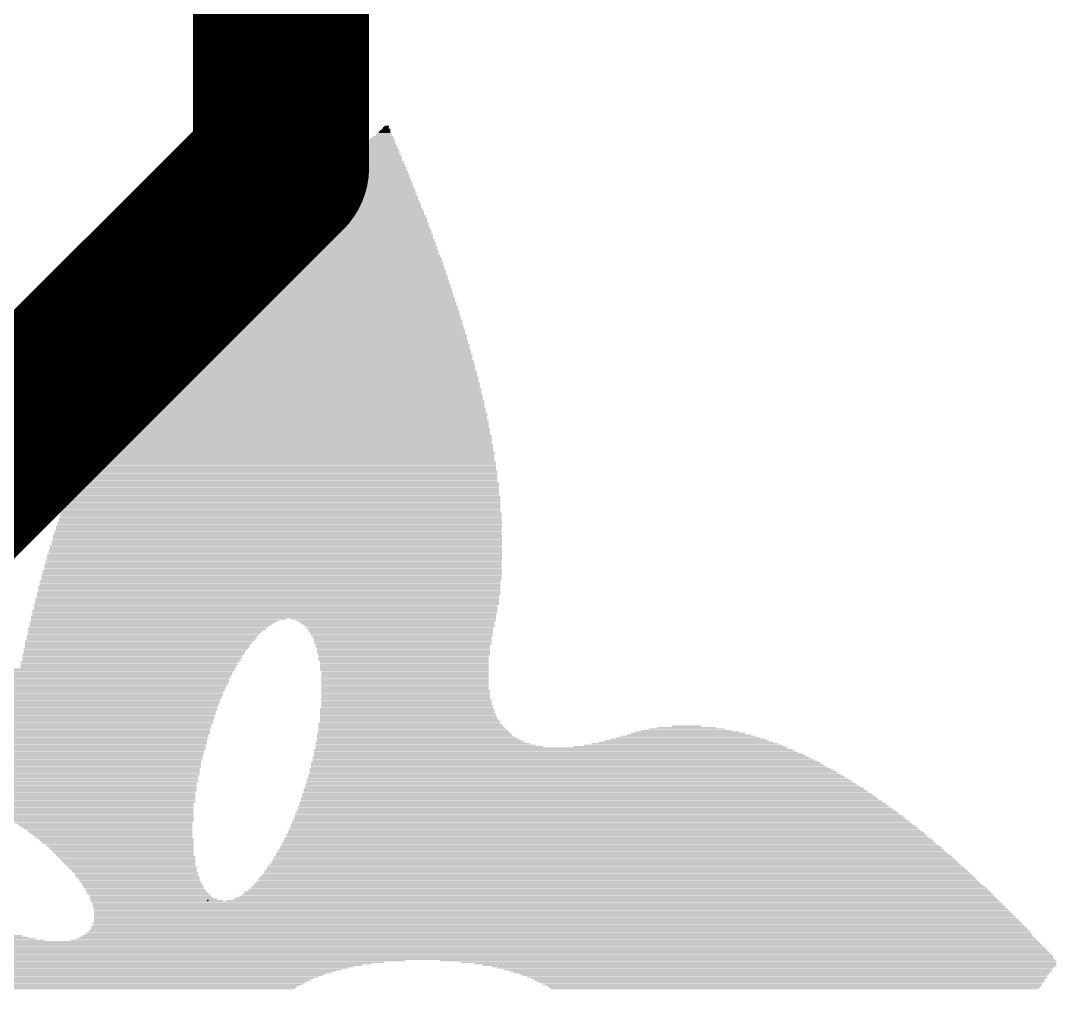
# Model space of a CAD drawing. Extents: x -0.2 to 81.2, y -0.2 to 53.5.
# Drawn here: x 27.235 to 29.028, y 3.402 to 5.08 of the extents above; entities that cross this region are included whole.
import ezdxf

# ---------------------------------------------------------------- set-up
doc = ezdxf.new("R2010")
doc.units = 0
for name, color, linetype in [('16', 132, 'CONTINUOUS'), ('21', 253, 'CONTINUOUS'), ('23', 53, 'CONTINUOUS')]:
    doc.layers.add(name, color=color, linetype=linetype)

# ---------------------------------------------------------------- blocks, each defined once
blk = doc.blocks.new('RECT')
blk.add_solid([(-0.5, -0.5), (0.5, -0.5), (-0.5, 0.5), (0.5, 0.5)])

msp = doc.modelspace()

# ---------------------------------------------------------------- linework, layer by layer
at = {"layer": '16', "const_width": 0.3048}
for points in [[(27.686, 4.826), (27.686, 7.62)], [(26.416, 3.556), (27.686, 4.826)]]:
    msp.add_lwpolyline(points, dxfattribs=at)
at = {"layer": '16', "const_width": 0.1524}
for points in [[(27.7399, 4.7721, 1), (27.6321, 4.8799)], [(27.6098, 4.826, 1), (27.7622, 4.826)]]:
    msp.add_lwpolyline(points, format="xyb", dxfattribs=at)
at = {"layer": '23'}
msp.add_point((27.559, 3.556), dxfattribs=at)

# ---------------------------------------------------------------- block references
at = {"layer": '21'}
for p, xscale, yscale in [((27.8675, 4.8945), 0.01, 0.0026), ((27.8688, 4.897), 0.0076, 0.0024), ((27.8612, 4.8767), 0.038, 0.0024), ((27.8625, 4.8792), 0.0356, 0.0024), ((27.8637, 4.8818), 0.0278, 0.0026), ((27.865, 4.8843), 0.0254, 0.0024), ((27.865, 4.8869), 0.0202, 0.0026), ((27.8663, 4.8894), 0.0178, 0.0024), ((27.8675, 4.8919), 0.0152, 0.0024), ((27.8548, 4.8589), 0.066, 0.0024), ((27.8561, 4.8615), 0.0634, 0.0026), ((27.8561, 4.864), 0.0584, 0.0024), ((27.8574, 4.8665), 0.0558, 0.0024), ((27.8586, 4.8691), 0.0482, 0.0026), ((27.8599, 4.8716), 0.0456, 0.0024), ((27.8612, 4.8742), 0.0432, 0.0026), ((27.8472, 4.8411), 0.0964, 0.0024), ((27.8485, 4.8437), 0.094, 0.0026), ((27.8485, 4.8462), 0.0888, 0.0024), ((27.851, 4.8488), 0.0838, 0.0026), ((27.851, 4.8513), 0.0786, 0.0024), ((27.8523, 4.8538), 0.0762, 0.0024), ((27.8536, 4.8564), 0.0736, 0.0026), ((27.8396, 4.8234), 0.127, 0.0026), ((27.8409, 4.8259), 0.1244, 0.0024), ((27.8409, 4.8284), 0.1194, 0.0024), ((27.8434, 4.831), 0.1142, 0.0026), ((27.8434, 4.8335), 0.1092, 0.0024), ((27.8447, 4.8361), 0.1066, 0.0026), ((27.8447, 4.8386), 0.1016, 0.0024), ((27.832, 4.8056), 0.1574, 0.0026), ((27.832, 4.8081), 0.1524, 0.0024), ((27.8332, 4.8107), 0.1498, 0.0026), ((27.8358, 4.8132), 0.1448, 0.0024), ((27.8358, 4.8157), 0.1396, 0.0024), ((27.8371, 4.8183), 0.1372, 0.0026), ((27.8383, 4.8208), 0.1294, 0.0024), ((27.8244, 4.7878), 0.188, 0.0024), ((27.8243, 4.7903), 0.1828, 0.0024), ((27.8256, 4.7929), 0.1802, 0.0026), ((27.8269, 4.7954), 0.1726, 0.0024), ((27.8282, 4.798), 0.1702, 0.0026), ((27.8294, 4.8005), 0.1676, 0.0024), ((27.8307, 4.803), 0.16, 0.0024), ((27.8154, 4.77), 0.2158, 0.0024), ((27.8167, 4.7726), 0.2132, 0.0026), ((27.818, 4.7751), 0.2108, 0.0024), ((27.8193, 4.7776), 0.2032, 0.0024), ((27.8205, 4.7802), 0.2006, 0.0026), ((27.8206, 4.7827), 0.1956, 0.0024), ((27.8218, 4.7853), 0.193, 0.0026), ((27.8079, 4.7522), 0.2464, 0.0024), ((27.8091, 4.7548), 0.2438, 0.0026), ((27.8091, 4.7573), 0.2386, 0.0024), ((27.8116, 4.7599), 0.2336, 0.0026), ((27.8129, 4.7624), 0.231, 0.0024), ((27.8129, 4.7649), 0.226, 0.0024), ((27.8142, 4.7675), 0.2234, 0.0026), ((27.8002, 4.7345), 0.2768, 0.0026), ((27.8015, 4.737), 0.2742, 0.0024), ((27.8015, 4.7395), 0.2692, 0.0024), ((27.8027, 4.7421), 0.2666, 0.0026), ((27.804, 4.7446), 0.259, 0.0024), ((27.8053, 4.7472), 0.2564, 0.0026), ((27.8066, 4.7497), 0.254, 0.0024), ((27.7913, 4.7167), 0.3098, 0.0026), ((27.7926, 4.7192), 0.3022, 0.0024), ((27.7939, 4.7218), 0.2998, 0.0026), ((27.7939, 4.7243), 0.2946, 0.0024), ((27.7964, 4.7268), 0.2894, 0.0024), ((27.7977, 4.7294), 0.287, 0.0026), ((27.7977, 4.7319), 0.282, 0.0024), ((27.7825, 4.6989), 0.3378, 0.0024), ((27.785, 4.7014), 0.3328, 0.0024), ((27.785, 4.704), 0.3276, 0.0026), ((27.7862, 4.7065), 0.325, 0.0024), ((27.7888, 4.7091), 0.32, 0.0026), ((27.7888, 4.7116), 0.315, 0.0024), ((27.7901, 4.7141), 0.3124, 0.0024), ((27.7748, 4.6811), 0.3682, 0.0024), ((27.7748, 4.6837), 0.3632, 0.0026), ((27.7774, 4.6862), 0.3582, 0.0024), ((27.7787, 4.6887), 0.3556, 0.0024), ((27.7786, 4.6913), 0.3504, 0.0026), ((27.7812, 4.6938), 0.3454, 0.0024), ((27.7824, 4.6964), 0.3428, 0.0026), ((27.7672, 4.6633), 0.3936, 0.0024), ((27.7685, 4.6659), 0.3912, 0.0026), ((27.7698, 4.6684), 0.3886, 0.0024), ((27.7697, 4.671), 0.3834, 0.0026), ((27.7723, 4.6735), 0.3784, 0.0024), ((27.7723, 4.676), 0.3734, 0.0024), ((27.7736, 4.6786), 0.3708, 0.0026), ((27.7609, 4.6456), 0.4216, 0.0026), ((27.7609, 4.6481), 0.4166, 0.0024), ((27.7621, 4.6506), 0.414, 0.0024), ((27.7634, 4.6532), 0.4114, 0.0026), ((27.7634, 4.6557), 0.4064, 0.0024), ((27.7659, 4.6583), 0.4012, 0.0026), ((27.7672, 4.6608), 0.3988, 0.0024), ((27.7545, 4.6278), 0.4444, 0.0026), ((27.7558, 4.6303), 0.442, 0.0024), ((27.7558, 4.6329), 0.4368, 0.0026), ((27.757, 4.6354), 0.4342, 0.0024), ((27.7583, 4.6379), 0.4318, 0.0024), ((27.7583, 4.6405), 0.4266, 0.0026), ((27.7596, 4.643), 0.4242, 0.0024), ((27.7482, 4.61), 0.4674, 0.0024), ((27.7494, 4.6075), 0.4698, 0.0026), ((27.7494, 4.6125), 0.4648, 0.0024), ((27.7507, 4.6151), 0.4622, 0.0026), ((27.7507, 4.6176), 0.4572, 0.0024), ((27.752, 4.6202), 0.4546, 0.0026), ((27.7532, 4.6227), 0.452, 0.0024), ((27.7532, 4.6252), 0.447, 0.0024), ((27.7431, 4.5897), 0.4928, 0.0026), ((27.7444, 4.5922), 0.4902, 0.0024), ((27.7443, 4.5948), 0.485, 0.0026), ((27.7456, 4.5973), 0.4826, 0.0024), ((27.7469, 4.5998), 0.48, 0.0024), ((27.7469, 4.6024), 0.475, 0.0026), ((27.7482, 4.6049), 0.4724, 0.0024), ((27.7393, 4.5744), 0.5106, 0.0024), ((27.7393, 4.5719), 0.5106, 0.0024), ((27.7406, 4.577), 0.508, 0.0026), ((27.7405, 4.5795), 0.5028, 0.0024), ((27.7418, 4.5821), 0.5004, 0.0026), ((27.7431, 4.5846), 0.4978, 0.0024), ((27.7431, 4.5871), 0.4928, 0.0024), ((27.7342, 4.5541), 0.5308, 0.0024), ((27.7354, 4.5567), 0.5282, 0.0026), ((27.7367, 4.5592), 0.5256, 0.0024), ((27.7367, 4.5643), 0.5206, 0.0026), ((27.738, 4.5617), 0.5232, 0.0024), ((27.738, 4.5668), 0.5182, 0.0024), ((27.7393, 4.5694), 0.5156, 0.0026), ((27.7317, 4.5363), 0.5512, 0.0024), ((27.7316, 4.5389), 0.546, 0.0026), ((27.7329, 4.544), 0.5434, 0.0026), ((27.7329, 4.5414), 0.5434, 0.0024), ((27.7329, 4.5465), 0.5384, 0.0024), ((27.7342, 4.5516), 0.536, 0.0026), ((27.7342, 4.549), 0.536, 0.0024), ((27.7278, 4.5186), 0.5688, 0.0026), ((27.7278, 4.5211), 0.5638, 0.0024), ((27.7291, 4.5262), 0.5612, 0.0026), ((27.7291, 4.5236), 0.5612, 0.0024), ((27.7291, 4.5287), 0.5562, 0.0024), ((27.7304, 4.5338), 0.5538, 0.0024), ((27.7304, 4.5313), 0.5538, 0.0026), ((27.724, 4.5033), 0.5816, 0.0024), ((27.7253, 4.5008), 0.5842, 0.0026), ((27.7253, 4.5059), 0.579, 0.0026), ((27.7253, 4.5109), 0.574, 0.0024), ((27.7266, 4.5084), 0.5766, 0.0024), ((27.7265, 4.5135), 0.5714, 0.0026), ((27.7278, 4.516), 0.5688, 0.0024), ((27.7215, 4.483), 0.602, 0.0024), ((27.7215, 4.4855), 0.5968, 0.0024), ((27.7228, 4.4906), 0.5944, 0.0024), ((27.7228, 4.4881), 0.5944, 0.0026), ((27.7227, 4.4957), 0.5892, 0.0024), ((27.7227, 4.4932), 0.5892, 0.0026), ((27.724, 4.4982), 0.5866, 0.0024), ((27.7177, 4.4652), 0.6146, 0.0024), ((27.7189, 4.4703), 0.612, 0.0024), ((27.7189, 4.4678), 0.612, 0.0026), ((27.7189, 4.4754), 0.607, 0.0026), ((27.7202, 4.4728), 0.6096, 0.0024), ((27.7202, 4.4779), 0.6044, 0.0024), ((27.7215, 4.4805), 0.602, 0.0026), ((27.7151, 4.4474), 0.6298, 0.0024), ((27.7164, 4.4525), 0.6274, 0.0024), ((27.7164, 4.45), 0.6274, 0.0026), ((27.7164, 4.4576), 0.6222, 0.0024), ((27.7164, 4.4551), 0.6222, 0.0026), ((27.7177, 4.4601), 0.6198, 0.0024), ((27.719, 4.4627), 0.6172, 0.0026), ((27.7126, 4.4297), 0.6452, 0.0026), ((27.7126, 4.4347), 0.64, 0.0024), ((27.7139, 4.4322), 0.6426, 0.0024), ((27.7139, 4.4373), 0.6376, 0.0026), ((27.7152, 4.4424), 0.635, 0.0026), ((27.7152, 4.4398), 0.635, 0.0024), ((27.7151, 4.4449), 0.6298, 0.0024), ((27.71, 4.4144), 0.6552, 0.0024), ((27.71, 4.4119), 0.6552, 0.0026), ((27.7113, 4.4195), 0.6526, 0.0024), ((27.7113, 4.417), 0.6526, 0.0026), ((27.7113, 4.4246), 0.6476, 0.0026), ((27.7126, 4.422), 0.6502, 0.0024), ((27.7126, 4.4271), 0.6452, 0.0024), ((27.7075, 4.3941), 0.6704, 0.0024), ((27.7088, 4.3992), 0.668, 0.0026), ((27.7088, 4.3966), 0.668, 0.0024), ((27.7088, 4.4043), 0.663, 0.0026), ((27.7088, 4.4017), 0.663, 0.0024), ((27.7101, 4.4093), 0.6604, 0.0024), ((27.7101, 4.4068), 0.6604, 0.0024), ((27.705, 4.3789), 0.6808, 0.0026), ((27.705, 4.3763), 0.6808, 0.0024), ((27.7063, 4.3839), 0.6782, 0.0024), ((27.7063, 4.3814), 0.6782, 0.0024), ((27.7062, 4.389), 0.673, 0.0024), ((27.7075, 4.3865), 0.6756, 0.0026), ((27.7075, 4.3916), 0.6704, 0.0026), ((27.7037, 4.3611), 0.6934, 0.0026), ((27.7037, 4.3585), 0.6934, 0.0024), ((27.7037, 4.3687), 0.6882, 0.0024), ((27.7037, 4.3662), 0.6882, 0.0026), ((27.7037, 4.3636), 0.6882, 0.0024), ((27.705, 4.3738), 0.6858, 0.0026), ((27.705, 4.3712), 0.6858, 0.0024), ((27.7012, 4.3458), 0.7036, 0.0024), ((27.7012, 4.3433), 0.7036, 0.0024), ((27.7012, 4.3408), 0.7036, 0.0026), ((27.7011, 4.3509), 0.6984, 0.0024), ((27.7011, 4.3484), 0.6984, 0.0026), ((27.7024, 4.356), 0.6958, 0.0024), ((27.7024, 4.3535), 0.6958, 0.0026), ((27.6986, 4.3281), 0.7136, 0.0026), ((27.6986, 4.3255), 0.7136, 0.0024), ((27.6986, 4.323), 0.7136, 0.0026), ((27.6999, 4.3331), 0.7112, 0.0024), ((27.6999, 4.3306), 0.7112, 0.0024), ((27.6999, 4.3382), 0.706, 0.0024), ((27.6999, 4.3357), 0.706, 0.0026), ((27.6948, 4.3027), 0.7264, 0.0026), ((27.6961, 4.3077), 0.7238, 0.0024), ((27.6961, 4.3052), 0.7238, 0.0024), ((27.6974, 4.3154), 0.7214, 0.0026), ((27.6974, 4.3128), 0.7214, 0.0024), ((27.6974, 4.3103), 0.7214, 0.0026), ((27.6973, 4.3204), 0.7162, 0.0024), ((27.6973, 4.3179), 0.7162, 0.0024), ((27.6935, 4.29), 0.734, 0.0026), ((27.6935, 4.2874), 0.734, 0.0024), ((27.6935, 4.2849), 0.734, 0.0026), ((27.6948, 4.295), 0.7314, 0.0024), ((27.6948, 4.2925), 0.7314, 0.0024), ((27.6961, 4.3001), 0.729, 0.0024), ((27.6961, 4.2976), 0.729, 0.0026), ((27.691, 4.2696), 0.7442, 0.0024), ((27.691, 4.2671), 0.7442, 0.0024), ((27.6923, 4.2773), 0.7416, 0.0026), ((27.6923, 4.2747), 0.7416, 0.0024), ((27.6923, 4.2722), 0.7416, 0.0026), ((27.6923, 4.2823), 0.7366, 0.0024), ((27.6935, 4.2798), 0.739, 0.0024), ((27.6885, 4.2493), 0.7544, 0.0024), ((27.6897, 4.2544), 0.7518, 0.0024), ((27.6897, 4.2519), 0.7518, 0.0026), ((27.6897, 4.262), 0.7466, 0.0024), ((27.6897, 4.2595), 0.7466, 0.0026), ((27.691, 4.2569), 0.7492, 0.0024), ((27.691, 4.2646), 0.7442, 0.0026), ((27.6859, 4.2341), 0.7594, 0.0026), ((27.6859, 4.2315), 0.7594, 0.0024), ((27.6872, 4.2417), 0.7568, 0.0024), ((27.6872, 4.2392), 0.7568, 0.0026), ((27.6872, 4.2366), 0.7568, 0.0024), ((27.6885, 4.2468), 0.7544, 0.0026), ((27.6885, 4.2442), 0.7544, 0.0024), ((27.6846, 4.2188), 0.767, 0.0024), ((27.6846, 4.2163), 0.767, 0.0024), ((27.6846, 4.2138), 0.767, 0.0026), ((27.6859, 4.2265), 0.7644, 0.0026), ((27.6859, 4.2239), 0.7644, 0.0024), ((27.6859, 4.2214), 0.7644, 0.0026), ((27.6859, 4.229), 0.7594, 0.0024), ((27.6808, 4.196), 0.7746, 0.0026), ((27.6821, 4.2036), 0.772, 0.0024), ((27.6821, 4.2011), 0.772, 0.0026), ((27.6821, 4.1985), 0.772, 0.0024), ((27.6834, 4.2112), 0.7696, 0.0024), ((27.6834, 4.2087), 0.7696, 0.0026), ((27.6834, 4.2061), 0.7696, 0.0024), ((27.6783, 4.1782), 0.7798, 0.0024), ((27.6796, 4.1884), 0.7772, 0.0026), ((27.6796, 4.1858), 0.7772, 0.0024), ((27.6796, 4.1833), 0.7772, 0.0026), ((27.6796, 4.1807), 0.7772, 0.0024), ((27.6808, 4.1934), 0.7746, 0.0024), ((27.6808, 4.1909), 0.7746, 0.0024), ((27.6758, 4.163), 0.7848, 0.0026), ((27.6758, 4.1604), 0.7848, 0.0024), ((27.677, 4.1706), 0.7822, 0.0026), ((27.677, 4.168), 0.7822, 0.0024), ((27.677, 4.1655), 0.7822, 0.0024), ((27.6783, 4.1757), 0.7798, 0.0026), ((27.6783, 4.1731), 0.7798, 0.0024), ((27.6732, 4.1452), 0.7898, 0.0026), ((27.6732, 4.1426), 0.7898, 0.0024), ((27.6745, 4.1553), 0.7874, 0.0024), ((27.6745, 4.1528), 0.7874, 0.0024), ((27.6745, 4.1503), 0.7874, 0.0026), ((27.6745, 4.1477), 0.7874, 0.0024), ((27.6758, 4.1579), 0.7848, 0.0026), ((27.6707, 4.1274), 0.795, 0.0024), ((27.6707, 4.1249), 0.795, 0.0026), ((27.6719, 4.1376), 0.7924, 0.0026), ((27.6719, 4.135), 0.7924, 0.0024), ((27.6719, 4.1325), 0.7924, 0.0026), ((27.6719, 4.1299), 0.7924, 0.0024), ((27.6732, 4.1401), 0.7898, 0.0024), ((27.6669, 4.1096), 0.7976, 0.0024), ((27.6669, 4.1071), 0.7976, 0.0026), ((27.6694, 4.1198), 0.7974, 0.0026), ((27.6694, 4.1172), 0.7974, 0.0024), ((27.6694, 4.1147), 0.7974, 0.0024), ((27.6694, 4.1122), 0.7974, 0.0026), ((27.6707, 4.1223), 0.795, 0.0024), ((27.6643, 4.0893), 0.8026, 0.0024), ((27.6656, 4.0995), 0.8, 0.0026), ((27.6656, 4.0969), 0.8, 0.0024), ((27.6656, 4.0944), 0.8, 0.0026), ((27.6656, 4.0918), 0.8, 0.0024), ((27.6669, 4.1045), 0.7976, 0.0024), ((27.6669, 4.102), 0.7976, 0.0024), ((27.6618, 4.0791), 0.8026, 0.0024), ((27.6618, 4.0766), 0.8026, 0.0024), ((27.6618, 4.0741), 0.8026, 0.0026), ((27.6618, 4.0715), 0.8026, 0.0024), ((27.6643, 4.0868), 0.8026, 0.0026), ((27.663, 4.0842), 0.8, 0.0024), ((27.663, 4.0817), 0.8, 0.0026), ((27.658, 4.0588), 0.8052, 0.0024), ((27.658, 4.0563), 0.8052, 0.0026), ((27.658, 4.0537), 0.8052, 0.0024), ((27.6605, 4.069), 0.805, 0.0026), ((27.6593, 4.0664), 0.8026, 0.0024), ((27.6593, 4.0639), 0.8026, 0.0024), ((27.6593, 4.0614), 0.8026, 0.0026), ((27.4637, 4.0385), 0.4268, 0.0024), ((27.4611, 4.036), 0.4216, 0.0026), ((27.6555, 4.0487), 0.8052, 0.0026), ((27.6555, 4.0461), 0.8052, 0.0024), ((27.4738, 4.0436), 0.4418, 0.0026), ((27.4675, 4.041), 0.4292, 0.0024), ((27.6567, 4.0512), 0.8026, 0.0024), ((27.8803, 4.0436), 0.3556, 0.0026), ((27.8853, 4.041), 0.3454, 0.0024), ((27.8866, 4.0385), 0.3378, 0.0024), ((27.8878, 4.036), 0.3352, 0.0026), ((27.4548, 4.0283), 0.414, 0.0024), ((27.4535, 4.0258), 0.4114, 0.0024), ((27.451, 4.0233), 0.4064, 0.0026), ((27.4497, 4.0207), 0.4038, 0.0024), ((27.4484, 4.0182), 0.4012, 0.0026), ((27.4598, 4.0334), 0.419, 0.0024), ((27.4573, 4.0309), 0.414, 0.0026), ((27.8904, 4.0334), 0.3302, 0.0024), ((27.8917, 4.0309), 0.3276, 0.0026), ((27.8917, 4.0283), 0.3226, 0.0024), ((27.8929, 4.0258), 0.32, 0.0024), ((27.8929, 4.0233), 0.32, 0.0026), ((27.8942, 4.0207), 0.3174, 0.0024), ((27.8955, 4.0182), 0.315, 0.0026), ((27.4408, 4.0055), 0.3962, 0.0026), ((27.4395, 4.0029), 0.3936, 0.0024), ((27.4383, 4.0004), 0.3912, 0.0024), ((27.437, 3.9979), 0.3886, 0.0026), ((27.4459, 4.0156), 0.4012, 0.0024), ((27.4446, 4.0131), 0.3986, 0.0024), ((27.4446, 4.0106), 0.3986, 0.0026), ((27.4434, 4.008), 0.3962, 0.0024), ((27.8955, 4.0156), 0.315, 0.0024), ((27.8955, 4.0131), 0.3098, 0.0024), ((27.8955, 4.0106), 0.3098, 0.0026), ((27.8967, 4.008), 0.3072, 0.0024), ((27.8967, 4.0055), 0.3072, 0.0026), ((27.8967, 4.0029), 0.3072, 0.0024), ((27.898, 4.0004), 0.3048, 0.0024), ((27.8967, 3.9979), 0.3022, 0.0026), ((27.4294, 3.9826), 0.3836, 0.0024), ((27.4281, 3.9801), 0.381, 0.0026), ((27.4345, 3.9928), 0.3886, 0.0026), ((27.4332, 3.9902), 0.386, 0.0024), ((27.4319, 3.9877), 0.3834, 0.0024), ((27.4319, 3.9852), 0.3834, 0.0026), ((27.437, 3.9953), 0.3886, 0.0024), ((27.8967, 3.9953), 0.3022, 0.0024), ((27.898, 3.9928), 0.2996, 0.0026), ((27.898, 3.9902), 0.2996, 0.0024), ((27.898, 3.9877), 0.2996, 0.0024), ((27.898, 3.9852), 0.2996, 0.0026), ((27.8993, 3.9826), 0.2972, 0.0024), ((27.898, 3.9801), 0.2946, 0.0026), ((27.4243, 3.9699), 0.3784, 0.0024), ((27.423, 3.9674), 0.3758, 0.0026), ((27.423, 3.9648), 0.3758, 0.0024), ((27.4218, 3.9623), 0.3734, 0.0024), ((27.4281, 3.9775), 0.381, 0.0024), ((27.4268, 3.975), 0.3784, 0.0024), ((27.4268, 3.9725), 0.3784, 0.0026), ((27.898, 3.9775), 0.2946, 0.0024), ((27.898, 3.975), 0.2946, 0.0024), ((27.898, 3.9725), 0.2946, 0.0026), ((27.8993, 3.9699), 0.292, 0.0024), ((27.8993, 3.9674), 0.292, 0.0026), ((27.8993, 3.9648), 0.292, 0.0024), ((27.8993, 3.9623), 0.292, 0.0024), ((26.8934, 3.9572), 1.4248, 0.0024), ((26.8934, 3.9547), 1.4248, 0.0026), ((26.8922, 3.9521), 1.4224, 0.0024), ((26.8909, 3.9496), 1.4198, 0.0024), ((26.8909, 3.9471), 1.4198, 0.0026), ((26.8896, 3.9445), 1.4172, 0.0024), ((27.4218, 3.9598), 0.3734, 0.0026), ((27.8993, 3.9598), 0.292, 0.0026), ((27.8993, 3.9572), 0.292, 0.0024), ((27.8993, 3.9547), 0.292, 0.0026), ((27.9006, 3.9521), 0.2896, 0.0024), ((27.9006, 3.9496), 0.2896, 0.0024), ((27.9006, 3.9471), 0.2896, 0.0026), ((27.9006, 3.9445), 0.2896, 0.0024), ((26.8909, 3.942), 1.4148, 0.0026), ((26.8896, 3.9394), 1.4122, 0.0024), ((26.8896, 3.9369), 1.4122, 0.0024), ((26.8896, 3.9344), 1.4122, 0.0026), ((26.8883, 3.9318), 1.4096, 0.0024), ((26.8896, 3.9293), 1.407, 0.0026), ((26.8884, 3.9267), 1.4046, 0.0024), ((27.9006, 3.942), 0.2896, 0.0026), ((27.9006, 3.9394), 0.2896, 0.0024), ((27.9006, 3.9369), 0.2896, 0.0024), ((27.9006, 3.9344), 0.2896, 0.0026), ((27.9006, 3.9318), 0.2896, 0.0024), ((27.9006, 3.9293), 0.2896, 0.0026), ((27.9006, 3.9267), 0.2896, 0.0024), ((26.8884, 3.9242), 1.4046, 0.0024), ((26.8871, 3.9217), 1.402, 0.0026), ((26.8871, 3.9191), 1.402, 0.0024), ((26.8871, 3.9166), 1.397, 0.0026), ((26.8871, 3.914), 1.397, 0.0024), ((26.8871, 3.9115), 1.397, 0.0024), ((26.8858, 3.909), 1.3944, 0.0026), ((27.9006, 3.9242), 0.2896, 0.0024), ((27.9006, 3.9217), 0.2896, 0.0026), ((27.9018, 3.9191), 0.292, 0.0024), ((27.9018, 3.9166), 0.292, 0.0026), ((27.9018, 3.914), 0.292, 0.0024), ((27.9018, 3.9115), 0.292, 0.0024), ((27.9018, 3.909), 0.292, 0.0026), ((26.8858, 3.9064), 1.3944, 0.0024), ((26.8858, 3.9039), 1.3892, 0.0026), ((26.8858, 3.9013), 1.3892, 0.0024), ((26.8858, 3.8988), 1.3892, 0.0024), ((26.8846, 3.8963), 1.3868, 0.0026), ((26.8846, 3.8937), 1.3868, 0.0024), ((26.8846, 3.8912), 1.3818, 0.0026), ((27.9018, 3.9064), 0.292, 0.0024), ((27.9031, 3.9039), 0.2946, 0.0026), ((27.9031, 3.9013), 0.2946, 0.0024), ((27.9031, 3.8988), 0.2946, 0.0024), ((27.9031, 3.8963), 0.2946, 0.0026), ((27.9044, 3.8937), 0.2972, 0.0024), ((27.9044, 3.8912), 0.2972, 0.0026), ((26.8846, 3.8886), 1.3818, 0.0024), ((26.8846, 3.8861), 1.3818, 0.0024), ((26.8833, 3.8836), 1.3792, 0.0026), ((26.8845, 3.881), 1.3766, 0.0024), ((26.8845, 3.8785), 1.3766, 0.0026), ((26.8833, 3.8759), 1.3742, 0.0024), ((26.8833, 3.8734), 1.3742, 0.0024), ((27.9031, 3.8886), 0.2996, 0.0024), ((27.9044, 3.8861), 0.3022, 0.0024), ((27.9044, 3.8836), 0.3022, 0.0026), ((27.9044, 3.881), 0.3022, 0.0024), ((27.9057, 3.8785), 0.3048, 0.0026), ((27.9057, 3.8759), 0.3048, 0.0024), ((27.9069, 3.8734), 0.3072, 0.0024), ((26.8846, 3.8709), 1.3716, 0.0026), ((26.8833, 3.8683), 1.369, 0.0024), ((26.8833, 3.8658), 1.369, 0.0026), ((26.8833, 3.8632), 1.369, 0.0024), ((26.8833, 3.8607), 1.364, 0.0024), ((26.8833, 3.8582), 1.364, 0.0026), ((26.8833, 3.8556), 1.364, 0.0024), ((27.9082, 3.8632), 0.315, 0.0024), ((27.9094, 3.8607), 0.3174, 0.0024), ((27.9107, 3.8582), 0.32, 0.0026), ((27.912, 3.8556), 0.3226, 0.0024), ((27.9069, 3.8709), 0.3072, 0.0026), ((27.9082, 3.8683), 0.3098, 0.0024), ((27.9095, 3.8658), 0.3124, 0.0026), ((28.3883, 3.8556), 0.1016, 0.0024), ((28.3883, 3.8582), 0.0508, 0.0026), ((26.882, 3.8531), 1.3614, 0.0026), ((26.8833, 3.8505), 1.3588, 0.0024), ((26.8833, 3.848), 1.3588, 0.0024), ((26.8833, 3.8455), 1.3588, 0.0026), ((26.882, 3.8429), 1.3562, 0.0024), ((26.8833, 3.8404), 1.3538, 0.0026), ((26.8833, 3.8378), 1.3538, 0.0024), ((27.9158, 3.8455), 0.3352, 0.0026), ((27.9171, 3.8429), 0.3378, 0.0024), ((27.9183, 3.8404), 0.3402, 0.0026), ((27.9209, 3.8378), 0.3454, 0.0024), ((27.9132, 3.8531), 0.325, 0.0026), ((27.9145, 3.8505), 0.3276, 0.0024), ((27.9158, 3.848), 0.3302, 0.0024), ((28.3908, 3.8378), 0.249, 0.0024), ((28.3908, 3.8404), 0.2336, 0.0026), ((28.392, 3.8429), 0.2158, 0.0024), ((28.3908, 3.8455), 0.1982, 0.0026), ((28.3895, 3.848), 0.1802, 0.0024), ((28.3882, 3.8505), 0.1574, 0.0024), ((28.3882, 3.8531), 0.132, 0.0026), ((26.882, 3.8353), 1.3512, 0.0024), ((26.882, 3.8328), 1.3512, 0.0026), ((26.8833, 3.8302), 1.3488, 0.0024), ((26.8833, 3.8277), 1.3488, 0.0026), ((26.882, 3.8251), 1.3462, 0.0024), ((26.8833, 3.8226), 1.3436, 0.0024), ((26.8833, 3.8201), 1.3436, 0.0026), ((27.9272, 3.8302), 0.3632, 0.0024), ((27.931, 3.8277), 0.3708, 0.0026), ((27.9361, 3.8251), 0.381, 0.0024), ((27.9424, 3.8226), 0.3936, 0.0024), ((28.1545, 3.8201), 0.8178, 0.0026), ((27.9234, 3.8353), 0.3504, 0.0024), ((27.926, 3.8328), 0.3556, 0.0026), ((28.3755, 3.8226), 0.3656, 0.0024), ((28.3819, 3.8251), 0.3428, 0.0024), ((28.3844, 3.8277), 0.3224, 0.0026), ((28.387, 3.8302), 0.3022, 0.0024), ((28.3882, 3.8328), 0.2844, 0.0026), ((28.3908, 3.8353), 0.2692, 0.0024), ((26.8833, 3.8175), 1.3436, 0.0024), ((26.8833, 3.815), 1.3386, 0.0026), ((26.8833, 3.8124), 1.3386, 0.0024), ((26.8833, 3.8099), 1.3386, 0.0024), ((26.882, 3.8074), 1.336, 0.0026), ((26.8833, 3.8048), 1.3334, 0.0024), ((26.8833, 3.8023), 1.3334, 0.0026), ((28.1698, 3.8048), 0.8584, 0.0024), ((28.1724, 3.8023), 0.8636, 0.0026), ((28.1571, 3.8175), 0.828, 0.0024), ((28.1596, 3.815), 0.833, 0.0026), ((28.1622, 3.8124), 0.8382, 0.0024), ((28.166, 3.8099), 0.8458, 0.0024), ((28.1685, 3.8074), 0.8508, 0.0026), ((26.8833, 3.7997), 1.3334, 0.0024), ((26.8833, 3.7972), 1.3284, 0.0024), ((26.8833, 3.7947), 1.3284, 0.0026), ((26.8833, 3.7921), 1.3284, 0.0024), ((26.8845, 3.7896), 1.3258, 0.0026), ((26.8845, 3.787), 1.3258, 0.0024), ((27.2681, 3.7845), 0.5536, 0.0024), ((28.1863, 3.7845), 0.9016, 0.0024), ((28.1787, 3.7947), 0.8814, 0.0026), ((28.1812, 3.7921), 0.8864, 0.0024), ((28.1825, 3.7896), 0.889, 0.0026), ((28.185, 3.787), 0.894, 0.0024), ((28.1749, 3.7997), 0.8686, 0.0024), ((28.1774, 3.7972), 0.8736, 0.0024), ((27.2795, 3.782), 0.5308, 0.0026), ((27.2859, 3.7794), 0.5182, 0.0024), ((27.2922, 3.7769), 0.5054, 0.0026), ((27.2973, 3.7743), 0.4952, 0.0024), ((27.2998, 3.7718), 0.485, 0.0024), ((27.3036, 3.7693), 0.4774, 0.0026), ((27.3087, 3.7667), 0.4672, 0.0024), ((28.199, 3.7667), 0.9372, 0.0024), ((28.1939, 3.7743), 0.922, 0.0024), ((28.1964, 3.7718), 0.927, 0.0024), ((28.1977, 3.7693), 0.9296, 0.0026), ((28.1889, 3.782), 0.9068, 0.0026), ((28.1914, 3.7794), 0.9118, 0.0024), ((28.1927, 3.7769), 0.9144, 0.0026), ((27.3113, 3.7642), 0.4622, 0.0026), ((27.3151, 3.7616), 0.4546, 0.0024), ((27.3176, 3.7591), 0.4444, 0.0024), ((27.3202, 3.7566), 0.4394, 0.0026), ((27.324, 3.754), 0.4318, 0.0024), ((27.3265, 3.7515), 0.4266, 0.0026), ((27.3291, 3.7489), 0.4216, 0.0024), ((28.2104, 3.7489), 0.9702, 0.0024), ((28.2054, 3.7566), 0.955, 0.0026), ((28.2079, 3.754), 0.96, 0.0024), ((28.2105, 3.7515), 0.9652, 0.0026), ((28.2015, 3.7642), 0.9422, 0.0026), ((28.2028, 3.7616), 0.9448, 0.0024), ((28.2054, 3.7591), 0.95, 0.0024), ((27.3329, 3.7464), 0.414, 0.0024), ((27.3342, 3.7439), 0.4064, 0.0026), ((27.3367, 3.7413), 0.4014, 0.0024), ((27.3392, 3.7388), 0.3962, 0.0026), ((27.3418, 3.7362), 0.3912, 0.0024), ((27.3443, 3.7337), 0.386, 0.0024), ((27.3469, 3.7312), 0.381, 0.0026), ((28.2193, 3.7337), 0.9982, 0.0024), ((28.2206, 3.7312), 1.0008, 0.0026), ((28.2155, 3.7413), 0.9854, 0.0024), ((28.2168, 3.7388), 0.988, 0.0026), ((28.2193, 3.7362), 0.993, 0.0024), ((28.213, 3.7464), 0.9754, 0.0024), ((28.2142, 3.7439), 0.9778, 0.0026), ((27.3494, 3.7286), 0.376, 0.0024), ((27.3519, 3.7261), 0.3708, 0.0026), ((27.3532, 3.7235), 0.3632, 0.0024), ((27.3544, 3.721), 0.3606, 0.0024), ((27.357, 3.7185), 0.3556, 0.0026), ((27.3595, 3.7159), 0.3504, 0.0024), ((27.3621, 3.7134), 0.3454, 0.0026), ((28.227, 3.7185), 1.0236, 0.0026), ((28.2295, 3.7159), 1.0286, 0.0024), ((28.2308, 3.7134), 1.0312, 0.0026), ((28.2231, 3.7261), 1.0108, 0.0026), ((28.2257, 3.7235), 1.016, 0.0024), ((28.2269, 3.721), 1.0184, 0.0024), ((28.2231, 3.7286), 1.0058, 0.0024), ((27.3633, 3.7108), 0.3428, 0.0024), ((27.3659, 3.7083), 0.3378, 0.0024), ((27.3684, 3.7058), 0.3326, 0.0026), ((27.3697, 3.7032), 0.3302, 0.0024), ((27.3722, 3.7007), 0.325, 0.0026), ((27.3748, 3.6981), 0.32, 0.0024), ((27.376, 3.6956), 0.3174, 0.0024), ((27.3786, 3.6931), 0.3124, 0.0026), ((28.2396, 3.6931), 1.0692, 0.0026), ((28.2371, 3.6981), 1.0592, 0.0024), ((28.2384, 3.6956), 1.0618, 0.0024), ((28.2333, 3.7058), 1.0464, 0.0026), ((28.2358, 3.7032), 1.0514, 0.0024), ((28.2371, 3.7007), 1.054, 0.0026), ((28.232, 3.7108), 1.0388, 0.0024), ((28.2333, 3.7083), 1.0414, 0.0024), ((27.3786, 3.6905), 0.3074, 0.0024), ((27.3811, 3.688), 0.3022, 0.0026), ((27.3824, 3.6854), 0.2996, 0.0024), ((27.3849, 3.6829), 0.2946, 0.0024), ((27.3862, 3.6804), 0.292, 0.0026), ((27.3888, 3.6778), 0.287, 0.0024), ((27.39, 3.6753), 0.2844, 0.0026), ((28.2473, 3.6753), 1.0998, 0.0026), ((28.2447, 3.6804), 1.0896, 0.0026), ((28.246, 3.6778), 1.0922, 0.0024), ((28.2409, 3.688), 1.0768, 0.0026), ((28.2435, 3.6854), 1.082, 0.0024), ((28.2447, 3.6829), 1.0844, 0.0024), ((28.2409, 3.6905), 1.0718, 0.0024), ((27.3913, 3.6727), 0.282, 0.0024), ((27.3938, 3.6702), 0.2768, 0.0024), ((27.3951, 3.6677), 0.2742, 0.0026), ((27.3964, 3.6651), 0.2718, 0.0024), ((27.4002, 3.6626), 0.2692, 0.0026), ((27.4014, 3.66), 0.2666, 0.0024), ((27.4027, 3.6575), 0.264, 0.0024), ((28.2524, 3.66), 1.1252, 0.0024), ((28.2536, 3.6575), 1.1276, 0.0024), ((28.2498, 3.6651), 1.115, 0.0024), ((28.2523, 3.6626), 1.12, 0.0026), ((28.2485, 3.6702), 1.1074, 0.0024), ((28.2498, 3.6677), 1.11, 0.0026), ((28.2485, 3.6727), 1.1022, 0.0024), ((27.404, 3.655), 0.2616, 0.0026), ((27.4065, 3.6524), 0.2564, 0.0024), ((27.4078, 3.6499), 0.254, 0.0026), ((27.4091, 3.6473), 0.2514, 0.0024), ((27.4103, 3.6448), 0.2488, 0.0024), ((27.4116, 3.6423), 0.2464, 0.0026), ((27.4129, 3.6397), 0.2438, 0.0024), ((28.2574, 3.6423), 1.1556, 0.0026), ((28.2587, 3.6397), 1.1582, 0.0024), ((28.2574, 3.6448), 1.1506, 0.0024), ((28.2562, 3.6499), 1.143, 0.0026), ((28.2574, 3.6473), 1.1454, 0.0024), ((28.2536, 3.655), 1.1328, 0.0026), ((28.2549, 3.6524), 1.1354, 0.0024), ((27.4141, 3.6372), 0.2412, 0.0026), ((27.4154, 3.6346), 0.2386, 0.0024), ((27.418, 3.6321), 0.2388, 0.0024), ((27.4192, 3.6296), 0.2362, 0.0026), ((27.4205, 3.627), 0.2336, 0.0024), ((27.4218, 3.6245), 0.2312, 0.0026), ((27.4231, 3.6219), 0.2286, 0.0024), ((28.2625, 3.6245), 1.1862, 0.0026), ((28.2638, 3.6219), 1.1888, 0.0024), ((28.2612, 3.6296), 1.1784, 0.0026), ((28.2625, 3.627), 1.181, 0.0024), ((28.2612, 3.6321), 1.1734, 0.0024), ((28.2587, 3.6372), 1.1632, 0.0026), ((28.2613, 3.6346), 1.1684, 0.0024), ((27.4243, 3.6194), 0.226, 0.0024), ((27.4256, 3.6169), 0.2236, 0.0026), ((27.4281, 3.6143), 0.2234, 0.0024), ((27.4294, 3.6118), 0.221, 0.0026), ((27.4307, 3.6092), 0.2184, 0.0024), ((27.4319, 3.6067), 0.2158, 0.0024), ((27.4344, 3.6042), 0.2158, 0.0026), ((28.2663, 3.6067), 1.2192, 0.0024), ((28.2676, 3.6042), 1.2218, 0.0026), ((28.2663, 3.6092), 1.214, 0.0024), ((28.265, 3.6143), 1.2064, 0.0024), ((28.2663, 3.6118), 1.209, 0.0026), ((28.2638, 3.6169), 1.1988, 0.0026), ((28.2638, 3.6194), 1.1938, 0.0024), ((27.4357, 3.6016), 0.2132, 0.0024), ((27.4357, 3.5991), 0.2132, 0.0026), ((27.4383, 3.5965), 0.2134, 0.0024), ((27.4396, 3.594), 0.2108, 0.0024), ((27.4408, 3.5915), 0.2082, 0.0026), ((27.4421, 3.5889), 0.2108, 0.0024), ((27.4433, 3.5864), 0.2082, 0.0026), ((28.2689, 3.5864), 1.2548, 0.0026), ((28.2688, 3.5889), 1.2496, 0.0024), ((28.2676, 3.594), 1.242, 0.0024), ((28.2689, 3.5915), 1.2446, 0.0026), ((28.2676, 3.5965), 1.237, 0.0024), ((28.2676, 3.5991), 1.2318, 0.0026), ((28.2676, 3.6016), 1.2268, 0.0024), ((27.4459, 3.5838), 0.2082, 0.0024), ((27.4459, 3.5813), 0.2082, 0.0024), ((27.4484, 3.5788), 0.2082, 0.0026), ((27.4497, 3.5762), 0.2056, 0.0024), ((27.451, 3.5737), 0.2082, 0.0026), ((27.4535, 3.5711), 0.2082, 0.0024), ((27.4548, 3.5686), 0.2108, 0.0024), ((28.2689, 3.5686), 1.2954, 0.0024), ((28.2688, 3.5711), 1.2902, 0.0024), ((28.2701, 3.5737), 1.2826, 0.0026), ((28.2701, 3.5762), 1.2776, 0.0024), ((28.2701, 3.5788), 1.2724, 0.0026), ((28.2701, 3.5813), 1.2674, 0.0024), ((28.2689, 3.5838), 1.2598, 0.0024), ((27.4573, 3.5661), 0.2108, 0.0026), ((27.4599, 3.5635), 0.2108, 0.0024), ((27.4611, 3.561), 0.2132, 0.0026), ((27.465, 3.5584), 0.221, 0.0024), ((27.4713, 3.5559), 0.2286, 0.0024), ((28.1444, 3.5534), 1.5748, 0.0026), ((28.147, 3.5508), 1.5748, 0.0024), ((28.26, 3.5559), 1.3386, 0.0024), ((28.265, 3.5584), 1.3232, 0.0024), ((28.2663, 3.561), 1.3156, 0.0026), ((28.2676, 3.5635), 1.308, 0.0024), ((28.2688, 3.5661), 1.3004, 0.0026), ((28.1482, 3.5483), 1.5772, 0.0026), ((28.1495, 3.5457), 1.5798, 0.0024), ((28.152, 3.5432), 1.5798, 0.0024), ((28.1533, 3.5407), 1.5824, 0.0026), ((28.1546, 3.5381), 1.585, 0.0024), ((28.1558, 3.5356), 1.5874, 0.0026), ((28.1571, 3.533), 1.59, 0.0024), ((28.1635, 3.5178), 1.6078, 0.0024), ((28.1647, 3.5153), 1.6102, 0.0026), ((28.1584, 3.5305), 1.5926, 0.0024), ((28.1596, 3.528), 1.595, 0.0026), ((28.1609, 3.5254), 1.5976, 0.0024), ((28.1622, 3.5229), 1.6002, 0.0026), ((28.1634, 3.5203), 1.6026, 0.0024), ((28.166, 3.4975), 1.6382, 0.0026), ((28.1673, 3.5), 1.6358, 0.0024), ((28.1672, 3.5026), 1.6306, 0.0026), ((28.1673, 3.5051), 1.6256, 0.0024), ((28.166, 3.5102), 1.618, 0.0026), ((28.1672, 3.5076), 1.6204, 0.0024), ((28.166, 3.5127), 1.6128, 0.0024), ((26.8401, 3.4949), 0.795, 0.0024), ((26.8477, 3.4924), 0.8, 0.0024), ((26.8566, 3.4899), 0.8076, 0.0026), ((26.8668, 3.4873), 0.8178, 0.0024), ((27.7304, 3.4848), 2.535, 0.0026), ((27.7355, 3.4822), 2.5298, 0.0024), ((27.7392, 3.4797), 2.5272, 0.0024), ((28.1584, 3.4873), 1.6738, 0.0024), ((28.1622, 3.4899), 1.6612, 0.0026), ((28.1634, 3.4924), 1.6534, 0.0024), ((28.1647, 3.4949), 1.6458, 0.0024), ((27.7431, 3.4772), 2.5248, 0.0026), ((27.7481, 3.4746), 2.5196, 0.0024), ((27.752, 3.4721), 2.5172, 0.0026), ((27.757, 3.4695), 2.512, 0.0024), ((27.7608, 3.467), 2.5094, 0.0024), ((27.7659, 3.4645), 2.5044, 0.0026), ((27.7697, 3.4619), 2.5018, 0.0024), ((27.7736, 3.4594), 2.4994, 0.0026), ((27.7761, 3.4568), 2.4942, 0.0024), ((27.7799, 3.4543), 2.4916, 0.0024), ((27.2198, 3.4518), 1.3614, 0.0026), ((27.2059, 3.4492), 1.3182, 0.0024), ((27.197, 3.4467), 1.2904, 0.0026), ((27.1906, 3.4441), 1.2724, 0.0024), ((28.4949, 3.4518), 1.0668, 0.0026), ((28.5127, 3.4492), 1.0312, 0.0024), ((28.5241, 3.4467), 1.0082, 0.0026), ((28.5317, 3.4441), 0.993, 0.0024), ((27.1856, 3.4416), 1.2522, 0.0024), ((27.183, 3.4391), 1.237, 0.0026), ((27.1805, 3.4365), 1.2218, 0.0024), ((27.1779, 3.434), 1.2064, 0.0026), ((27.1754, 3.4314), 1.1964, 0.0024), ((27.1728, 3.4289), 1.181, 0.0024), ((27.1728, 3.4264), 1.1708, 0.0026), ((28.5381, 3.4416), 0.9754, 0.0024), ((28.5419, 3.4391), 0.9626, 0.0026), ((28.5457, 3.4365), 0.9498, 0.0024), ((28.5508, 3.434), 0.9398, 0.0026), ((28.5533, 3.4314), 0.9296, 0.0024), ((28.5571, 3.4289), 0.9168, 0.0024), ((28.5584, 3.4264), 0.9092, 0.0026), ((27.1703, 3.4238), 1.1608, 0.0024), ((27.169, 3.4213), 1.148, 0.0026), ((27.1678, 3.4187), 1.1404, 0.0024), ((27.1677, 3.4162), 1.1302, 0.0024), ((27.1665, 3.4137), 1.1226, 0.0026), ((27.1652, 3.4111), 1.115, 0.0024), ((27.1652, 3.4086), 1.1048, 0.0026), ((27.1639, 3.406), 1.0972, 0.0024), ((28.5622, 3.4238), 0.9016, 0.0024), ((28.5648, 3.4213), 0.8916, 0.0026), ((28.566, 3.4187), 0.8838, 0.0024), ((28.5686, 3.4162), 0.8788, 0.0024), ((28.5699, 3.4137), 0.8712, 0.0026), ((28.5711, 3.4111), 0.8636, 0.0024), ((28.5736, 3.4086), 0.8584, 0.0026), ((28.5749, 3.406), 0.8508, 0.0024), ((27.164, 3.4035), 1.0922, 0.0024), ((28.5749, 3.4035), 0.8458, 0.0024)]:
    msp.add_blockref('RECT', p, dxfattribs=dict(at, xscale=xscale, yscale=yscale))

doc.saveas('drawing.dxf')
